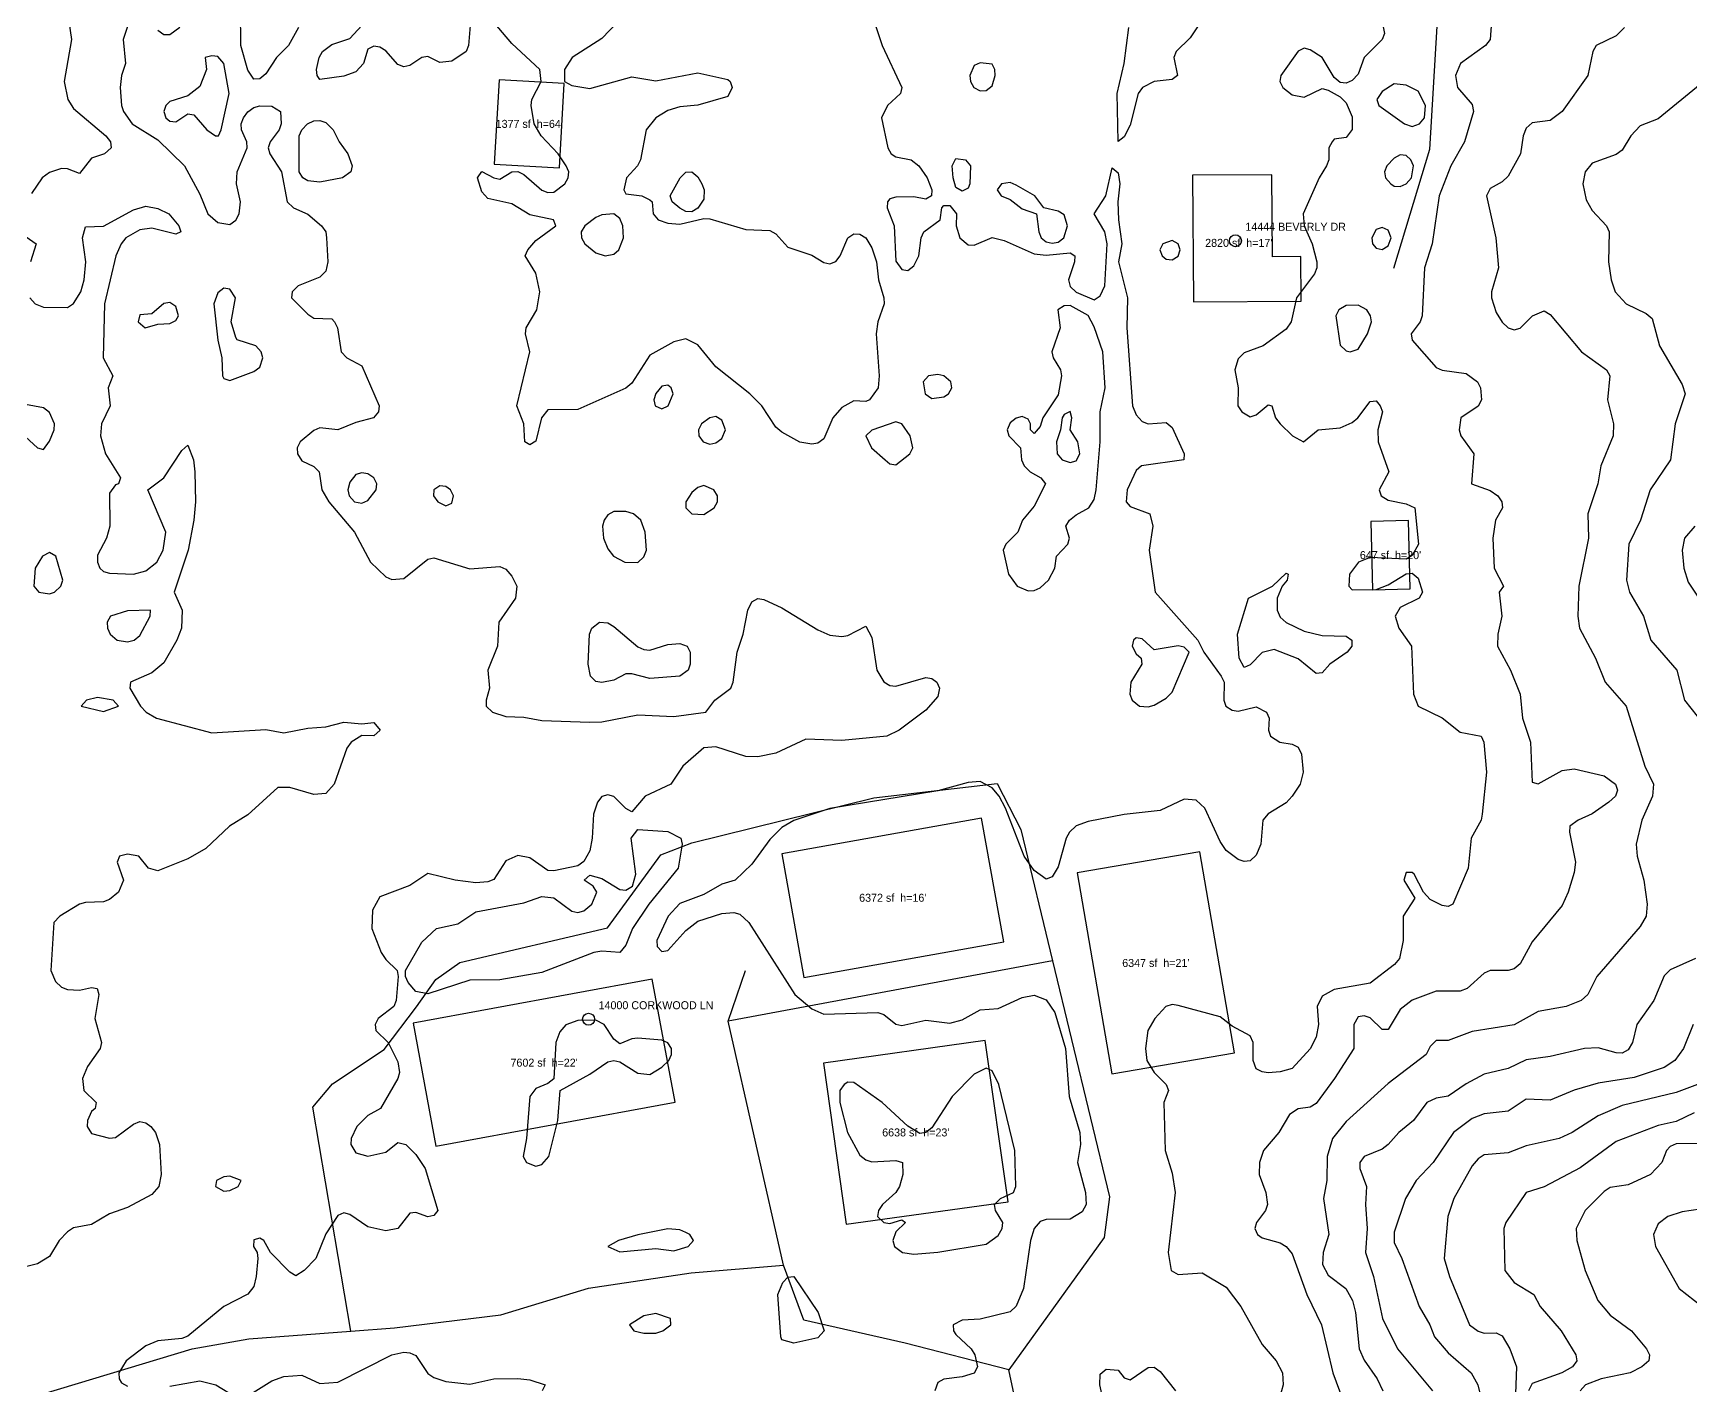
# Model space of a CAD drawing. Extents: x 425119 to 428731, y 1576976 to 1581037.
# Drawn here: x 426399 to 427228, y 1579470 to 1580146 of the extents above; entities that cross this region are included whole.
import ezdxf
from ezdxf.enums import TextEntityAlignment as Align

# ---------------------------------------------------------------- set-up
doc = ezdxf.new("R2010")
doc.units = 21
doc.header["$MEASUREMENT"] = 0
for name, color, linetype in [('A-BLDG-ANNO', 1, 'Continuous'), ('A-BLDG-FTPT', 1, 'Continuous'), ('C-ROAD-CNTR', 7, 'Continuous'), ('C-TOPO-MAJR', 3, 'Continuous'), ('C-TOPO-MINR', 8, 'Continuous'), ('G-ANNO-ADDR', 2, 'Continuous')]:
    doc.layers.add(name, color=color, linetype=linetype)

msp = doc.modelspace()

# ---------------------------------------------------------------- linework, layer by layer
at = {"layer": 'A-BLDG-FTPT'}
for points, elevation in [([(426664.72, 1580120.52), (426632.12, 1580122.36), (426629.72, 1580080.26), (426662.32, 1580078.43)], 74.15), ([(427032.88, 1580034.07), (427018.64, 1580033.97), (427018.31, 1580075.02), (426978.77, 1580074.75), (426979.26, 1580011.44), (427033.07, 1580011.85)], 75.43), ([(427086.67, 1579902.29), (427067.78, 1579901.83), (427068.64, 1579867.64), (427087.56, 1579868.11)], 75.74), ([(426884.41, 1579691.8), (426873.27, 1579753.58), (426773.37, 1579735.78), (426784.51, 1579673.97)], 75.6), ([(426982.36, 1579736.67), (426920.98, 1579726.17), (426938.37, 1579625.74), (426999.75, 1579636.24)], 75.85), ([(426589.12, 1579651.07), (426600.58, 1579589.62), (426720.17, 1579611.74), (426708.7, 1579673.18)], 74.75), ([(426886.52, 1579561.94), (426875.14, 1579642.44), (426794.26, 1579631.11), (426805.64, 1579550.64)], 75.04)]:
    msp.add_lwpolyline(points, close=True, dxfattribs=dict(at, elevation=elevation))
at = {"layer": 'C-ROAD-CNTR'}
for points in [[(426978.52, 1580477.32), (426978.74, 1580449.54), (426991.66, 1580427.43), (427025.43, 1580407.12), (427074.84, 1580384.13), (427089.68, 1580361.97), (427100.58, 1580330.12), (427099.48, 1580258.82), (427100.78, 1580149.22), (427097.18, 1580087.64), (427079.22, 1580028.08)], [(426558.02, 1579497.26), (426539.06, 1579609.08), (426548.88, 1579620.76), (426574.7, 1579637.92), (426590.93, 1579659.35), (426600.44, 1579672.92), (426612.48, 1579681.36), (426686.25, 1579698.81), (426713.02, 1579735.3), (426728.45, 1579741.17), (426819.36, 1579763.65), (426881.07, 1579770.91), (426892.93, 1579747.86), (426908.76, 1579682.28), (426937.24, 1579564.4), (426934.52, 1579543.98), (426886.98, 1579477.87)], [(426908.76, 1579682.28), (426746.58, 1579652.16)], [(427108.41, 1578491.89), (427108.78, 1578538.1), (427098.24, 1578640.85), (427080.54, 1578706.01), (427040.62, 1578787.52), (427008.12, 1578822.8), (426972.92, 1578829.01), (426945.23, 1578852.96), (426932.84, 1578920.89), (426927.5, 1578982.7), (426920.15, 1579067.43), (426922.4, 1579154.65), (426912.56, 1579358.23), (426886.98, 1579477.87), (426835.08, 1579491.34), (426784.39, 1579502.77), (426774.26, 1579530.22), (426746.58, 1579652.16), (426755.35, 1579677.49)], [(425977.16, 1579446.97), (426002.37, 1579452.12), (426067.48, 1579455.15), (426348.35, 1579452.63), (426379.23, 1579458.4), (426478.76, 1579488.46), (426507.04, 1579493.42), (426558.02, 1579497.26), (426579.87, 1579498.95), (426633.01, 1579505.43), (426676.77, 1579518.8), (426728.12, 1579526.46), (426774.26, 1579530.22)]]:
    msp.add_lwpolyline(points, dxfattribs=at)
at = {"layer": 'C-TOPO-MAJR'}
for points, elevation in [([(426818.67, 1580154.5), (426823.53, 1580139.5), (426833.51, 1580118.5), (426832.74, 1580115.5), (426826.34, 1580109.5), (426823.24, 1580103.5), (426826.36, 1580088.5), (426828.18, 1580085.5), (426830.5, 1580083.86), (426838.05, 1580082.5), (426841.94, 1580079.5), (426846.06, 1580073.5), (426848.34, 1580067.5), (426848.23, 1580064.5), (426845.5, 1580062.82), (426839.5, 1580064.01), (426830.5, 1580063.73), (426827.5, 1580063.02), (426826.29, 1580061.5), (426826.15, 1580058.5), (426829.63, 1580049.5), (426830.5, 1580031.85), (426833.5, 1580027.57), (426836.5, 1580027.21), (426839.5, 1580029.41), (426841.89, 1580034.5), (426843.16, 1580043.5), (426844.42, 1580046.5), (426852.59, 1580052.5), (426853.36, 1580058.5), (426854.5, 1580059.64), (426857.5, 1580059.59), (426860.77, 1580055.5), (426860.66, 1580049.5), (426862.34, 1580043.5), (426866.5, 1580039.92), (426869.5, 1580039.85), (426878.5, 1580043.64), (426884.5, 1580042.13), (426899.5, 1580035.53), (426905.5, 1580034.89), (426917.5, 1580035.95), (426919.88, 1580034.5), (426919.74, 1580031.5), (426916.74, 1580022.5), (426917.5, 1580019.12), (426920.5, 1580016.31), (426929.5, 1580012.57), (426932.5, 1580014.43), (426934.88, 1580019.5), (426935.99, 1580040.5), (426934.94, 1580046.5), (426929.57, 1580055.5), (426935.36, 1580064.5), (426938.5, 1580078.51), (426941.5, 1580075.94), (426942.34, 1580070.5), (426941.36, 1580061.5), (426941.77, 1580052.5), (426943.41, 1580040.5), (426941.7, 1580031.5), (426946.27, 1580013.5), (426945.84, 1579998.5), (426948.69, 1579959.5), (426950.5, 1579955.04), (426953.5, 1579951.65), (426956.5, 1579950.56), (426965.5, 1579951.23), (426968.5, 1579948.66), (426974.59, 1579935.5), (426974.3, 1579932.5), (426953.19, 1579929.5), (426950.5, 1579927.23), (426946.11, 1579917.5), (426945.61, 1579911.5), (426947.5, 1579909.19), (426957.44, 1579905.5), (426958.9, 1579899.5), (426957.03, 1579887.5), (426960.03, 1579866.5), (426981.34, 1579842.5), (426984.3, 1579836.5), (426992.96, 1579824.5), (426994.49, 1579821.5), (426994.3, 1579812.5), (426995.37, 1579809.5), (426998.5, 1579807.54), (427001.5, 1579807.07), (427010.5, 1579809.11), (427015.71, 1579806.5), (427016.99, 1579803.5), (427016.66, 1579797.5), (427017.61, 1579794.5), (427022.33, 1579791.5), (427028.5, 1579790.55), (427031.5, 1579788.93), (427033.15, 1579785.5), (427034.02, 1579776.5), (427032.45, 1579770.5), (427028.5, 1579764.49), (427025.5, 1579761.2), (427016.5, 1579755.65), (427013.93, 1579752.5), (427012.84, 1579740.5), (427010.5, 1579735.04), (427007.5, 1579732.24), (427004.5, 1579731.81), (427001.5, 1579732.83), (426995.5, 1579737.42), (426992.5, 1579741.96), (426984.79, 1579758.5), (426980.5, 1579762.48), (426974.5, 1579763.06), (426962.5, 1579757.37), (426944.5, 1579755.29), (426926.5, 1579751.81), (426920.5, 1579749.76), (426917.16, 1579746.5), (426915.64, 1579743.5), (426911.5, 1579729.29), (426908.5, 1579724.22), (426905.5, 1579723), (426899.5, 1579727.37), (426894.53, 1579734.5), (426885.32, 1579758.5), (426882.05, 1579764.5), (426878.5, 1579768.63), (426872.5, 1579771.87), (426866.5, 1579771.29), (426851.5, 1579767.25), (426797.5, 1579758.37), (426779.5, 1579752.3), (426773.5, 1579748.94), (426767.5, 1579742.85), (426758.5, 1579730.56), (426750.14, 1579722.5), (426743.5, 1579720.59), (426734.5, 1579715.34), (426722.5, 1579710.99), (426716.65, 1579704.5), (426711.01, 1579692.5), (426711.11, 1579689.5), (426713.5, 1579686.87), (426716.5, 1579687.49), (426725.5, 1579697.46), (426731.5, 1579702.01), (426743.5, 1579705.88), (426749.5, 1579706.45), (426752.5, 1579705.66), (426756.96, 1579701.5), (426780, 1579665.5), (426788.5, 1579658.28), (426794.5, 1579655.61), (426821.5, 1579656.53), (426824.5, 1579655.47), (426830.5, 1579650.58), (426833.5, 1579650), (426845.5, 1579652.57), (426857.5, 1579651.17), (426863.5, 1579652.75), (426872.5, 1579657.79), (426881.5, 1579658.41), (426893.5, 1579663.99), (426899.5, 1579665.18), (426905.5, 1579662.85), (426909.92, 1579656.5), (426915.23, 1579638.5), (426917.09, 1579614.5), (426922.37, 1579596.5), (426922.73, 1579590.5), (426921.28, 1579581.5), (426925.19, 1579566.5), (426925.57, 1579560.5), (426923.5, 1579556.93), (426917.5, 1579553.15), (426905.5, 1579553.09), (426902.5, 1579552.01), (426899.5, 1579548.61), (426897.77, 1579542.5), (426894.23, 1579518.5), (426890.5, 1579509.66), (426887.5, 1579506.84), (426872.5, 1579503.17), (426863.5, 1579502.81), (426859.09, 1579500.5), (426859.27, 1579497.5), (426860.5, 1579495.56), (426868, 1579488.5), (426869.99, 1579485.5), (426871.28, 1579479.5), (426869.5, 1579476.26), (426863.5, 1579474.42), (426854.5, 1579473.25), (426851.5, 1579471.6), (426849.94, 1579467.5)], 75), ([(426983.5, 1580152.3), (426977.5, 1580143.44), (426970.59, 1580136.5), (426969.38, 1580133.5), (426971.24, 1580124.5), (426968.5, 1580122.58), (426959.5, 1580121.64), (426953.69, 1580118.5), (426951.5, 1580115.5), (426947.5, 1580099.69), (426944.5, 1580093.96), (426941.5, 1580091.55), (426941.02, 1580115.5), (426944.56, 1580130.5), (426946.87, 1580148.5)], 75), ([(427229.74, 1579899.5), (427224.56, 1579893.5), (427223.37, 1579887.5), (427224.26, 1579878.5), (427226.5, 1579871.52), (427241.5, 1579849.02)], 80), ([(427229, 1579650.5), (427224.13, 1579638.5), (427219.69, 1579632.5), (427214.5, 1579628.99), (427199.5, 1579623.92), (427181.5, 1579621.15), (427169.5, 1579617.63), (427157.5, 1579612.73), (427145.5, 1579613.12), (427136.5, 1579607.09), (427124.5, 1579605.85), (427118.5, 1579603.52), (427109.19, 1579596.5), (427098.97, 1579581.5), (427090.41, 1579572.5), (427085.09, 1579563.5), (427079.5, 1579546.63), (427079.5, 1579541.51), (427083.4, 1579533.5), (427091.94, 1579509.5), (427097.39, 1579500.5), (427099.68, 1579494.5), (427106.5, 1579486.38), (427118.02, 1579476.5), (427121.39, 1579470.5), (427123.41, 1579461.5)], 80), ([(426933.75, 1579464.5), (426932.36, 1579470.5), (426932.5, 1579475.78), (426935.5, 1579478.31), (426941.5, 1579477.78), (426944.5, 1579474), (426947.5, 1579472.97), (426956.5, 1579479.07), (426959.5, 1579479.26), (426962.5, 1579477.16), (426970.15, 1579467.5)], 75)]:
    msp.add_lwpolyline(points, dxfattribs=dict(at, elevation=elevation))
at = {"layer": 'C-TOPO-MAJR', "elevation": 75}
for points in [[(426490.32, 1580094.5), (426491.96, 1580094.5), (426493.27, 1580097.5), (426497.31, 1580115.5), (426494.5, 1580130.59), (426491.5, 1580134.03), (426488.5, 1580134.33), (426485.31, 1580133.5), (426485.84, 1580127.5), (426482.5, 1580119.13), (426476.5, 1580114.49), (426467.5, 1580111.54), (426465.59, 1580109.5), (426464.53, 1580106.5), (426465.57, 1580103.5), (426467.5, 1580101.73), (426470.5, 1580101.45), (426476.5, 1580105.37), (426479.5, 1580104.91), (426486, 1580097.5), (426490.32, 1580094.5)], [(426863.5, 1580066.72), (426860.5, 1580068.54), (426859.03, 1580073.5), (426858.58, 1580079.5), (426860.5, 1580083.11), (426865.19, 1580082.5), (426867.8, 1580079.5), (426867.46, 1580070.5), (426866.5, 1580068.36), (426863.5, 1580066.72)], [(426891.02, 1579869.5), (426896.5, 1579867.06), (426899.5, 1579867.24), (426902.5, 1579868.66), (426906.75, 1579872.5), (426909.82, 1579878.5), (426910.73, 1579884.5), (426916.46, 1579890.5), (426917.23, 1579893.5), (426915.45, 1579899.5), (426917.3, 1579902.5), (426920.5, 1579905.16), (426926.82, 1579908.5), (426929.5, 1579912.74), (426930.58, 1579917.5), (426932.57, 1579941.5), (426932.59, 1579956.5), (426935.13, 1579968.5), (426933.94, 1579986.5), (426929.5, 1579999.02), (426926.5, 1580004.7), (426917.5, 1580009.58), (426914.5, 1580009.44), (426911.35, 1580007.5), (426912.58, 1579998.5), (426908.39, 1579986.5), (426909.03, 1579983.5), (426912.74, 1579977.5), (426913.24, 1579974.5), (426911.5, 1579965.03), (426903.85, 1579953.5), (426902.5, 1579949.13), (426899.5, 1579945.77), (426897.71, 1579947.5), (426897.81, 1579950.5), (426896.5, 1579952.95), (426893.5, 1579954.18), (426890.5, 1579953.44), (426887.5, 1579951.07), (426886.01, 1579947.5), (426886.85, 1579944.5), (426892.68, 1579938.5), (426893.21, 1579932.5), (426894.51, 1579929.5), (426897.5, 1579926.5), (426902.85, 1579923.5), (426905.23, 1579920.5), (426899.5, 1579909.39), (426893.66, 1579902.5), (426891.47, 1579896.5), (426885.43, 1579890.5), (426884.14, 1579887.5), (426886.77, 1579875.5), (426891.02, 1579869.5)], [(426845.08, 1579965.5), (426848.5, 1579963.12), (426854.5, 1579963.97), (426856.8, 1579965.5), (426858.45, 1579968.5), (426857.94, 1579971.5), (426854.36, 1579974.5), (426851.5, 1579975.15), (426846.81, 1579974.5), (426844.06, 1579971.5), (426845.08, 1579965.5)], [(426710.16, 1579959.5), (426713.5, 1579958), (426716.62, 1579959.5), (426719.06, 1579965.5), (426718.2, 1579968.5), (426716.5, 1579969.92), (426713.5, 1579969.35), (426710.5, 1579965.69), (426709.56, 1579962.5), (426710.16, 1579959.5)], [(426734.15, 1579941.5), (426737.5, 1579940.41), (426740.5, 1579941.01), (426743.5, 1579943.25), (426745.24, 1579947.5), (426743.5, 1579952.43), (426740.5, 1579954.28), (426737.5, 1579953.56), (426733.34, 1579950.5), (426731.81, 1579947.5), (426731.98, 1579944.5), (426734.15, 1579941.5)], [(426825.05, 1579932.5), (426827.5, 1579930.54), (426830.5, 1579930.11), (426837.39, 1579935.5), (426838.87, 1579938.5), (426837.63, 1579944.5), (426833.5, 1579950.6), (426830.5, 1579951.5), (426818.5, 1579947.32), (426815.36, 1579944.5), (426818.34, 1579938.5), (426825.05, 1579932.5)], [(426559.86, 1579911.5), (426563.5, 1579910.84), (426566.5, 1579912.17), (426570.76, 1579917.5), (426570.96, 1579920.5), (426569.59, 1579923.5), (426566.5, 1579925.58), (426563.5, 1579926.05), (426560.5, 1579925.15), (426557.5, 1579921.48), (426556.6, 1579917.5), (426557.15, 1579914.5), (426559.86, 1579911.5)], [(426601.49, 1579911.5), (426605.5, 1579909.66), (426608.5, 1579910.97), (426609.4, 1579914.5), (426607.89, 1579917.5), (426605.5, 1579919.19), (426602.5, 1579919.64), (426599.5, 1579917.52), (426599.34, 1579914.5), (426601.49, 1579911.5)], [(426728.53, 1579905.5), (426734.5, 1579905.25), (426739.61, 1579908.5), (426741.22, 1579911.5), (426741.22, 1579914.5), (426739.47, 1579917.5), (426734.5, 1579919.67), (426731.5, 1579918.73), (426728.5, 1579916.3), (426725.49, 1579911.5), (426725.5, 1579908.5), (426728.53, 1579905.5)], [(426695.05, 1579881.5), (426701.5, 1579881.34), (426704.5, 1579884.1), (426705.84, 1579887.5), (426705.15, 1579896.5), (426702.98, 1579902.5), (426699.36, 1579905.5), (426695.5, 1579906.75), (426689.5, 1579906.67), (426686.5, 1579905.14), (426684.67, 1579902.5), (426683.87, 1579899.5), (426684.35, 1579893.5), (426686.5, 1579888.13), (426689.31, 1579884.5), (426695.05, 1579881.5)], [(427040.5, 1579825.81), (427031.5, 1579833.18), (427019.5, 1579837.83), (427013.5, 1579836.35), (427007.5, 1579830.12), (427004.5, 1579828.75), (427001.98, 1579833.5), (427001.12, 1579845.5), (427006.62, 1579863.5), (427018.66, 1579869.5), (427025.5, 1579875.96), (427026.47, 1579875.5), (427026.03, 1579872.5), (427023.59, 1579869.5), (427021.03, 1579863.5), (427021.07, 1579857.5), (427022.5, 1579853.98), (427025.5, 1579851.23), (427034.5, 1579846.92), (427043.5, 1579844.81), (427055.5, 1579844.41), (427058.28, 1579842.5), (427058.34, 1579839.5), (427055.99, 1579836.5), (427047.28, 1579830.5), (427043.5, 1579826.07), (427040.5, 1579825.81)], [(426952.19, 1579809.5), (426956.5, 1579809.09), (426959.5, 1579810.01), (426965.5, 1579813.5), (426968.5, 1579816.42), (426977.11, 1579836.5), (426974.5, 1579838.98), (426971.5, 1579839.61), (426959.5, 1579837.61), (426953.5, 1579843.15), (426950.5, 1579843.63), (426949.28, 1579842.5), (426948.55, 1579839.5), (426950.5, 1579835.64), (426953.07, 1579833.5), (426953.36, 1579830.5), (426947.84, 1579821.5), (426947.35, 1579815.5), (426948.47, 1579812.5), (426952.19, 1579809.5)], [(426645.78, 1579581.5), (426650.5, 1579579.7), (426653.5, 1579580.48), (426657, 1579584.5), (426661.49, 1579602.5), (426662.61, 1579617.5), (426677.5, 1579625.7), (426686.5, 1579631.82), (426689.5, 1579632.41), (426692.5, 1579631.73), (426701.5, 1579626.09), (426707.5, 1579625.51), (426713.5, 1579629.2), (426716.94, 1579632.5), (426718.36, 1579635.5), (426718.32, 1579638.5), (426716.5, 1579641.31), (426713.5, 1579642.56), (426701.5, 1579643.65), (426698.5, 1579643.34), (426692.5, 1579640.83), (426689.5, 1579643.05), (426684.66, 1579650.5), (426680.5, 1579652.58), (426671.5, 1579652.54), (426665.5, 1579650.28), (426662.5, 1579646.76), (426660.43, 1579641.5), (426659.5, 1579623.3), (426656.5, 1579620.93), (426650.5, 1579618.47), (426647.45, 1579614.5), (426645.9, 1579593.5), (426644.14, 1579584.5), (426645.78, 1579581.5)], [(426833.83, 1579536.5), (426839.5, 1579535.7), (426851.5, 1579536.65), (426875.5, 1579540.79), (426881.5, 1579545.02), (426883.58, 1579548.5), (426883.85, 1579551.5), (426880.29, 1579557.5), (426879.76, 1579560.5), (426882.77, 1579563.5), (426889.18, 1579566.5), (426890.4, 1579569.5), (426889.84, 1579587.5), (426881.88, 1579620.5), (426878.5, 1579627.25), (426875.5, 1579628.64), (426869.5, 1579625.69), (426858.6, 1579614.5), (426848.5, 1579598.85), (426845.5, 1579596.49), (426842.5, 1579595.95), (426836.5, 1579599.7), (426823.55, 1579611.5), (426809.5, 1579621.56), (426806.5, 1579621.61), (426804.53, 1579620.5), (426802.37, 1579617.5), (426802.5, 1579611.5), (426806.21, 1579596.5), (426812.5, 1579585.16), (426815.5, 1579582.81), (426818.5, 1579581.92), (426830.5, 1579582.51), (426833.8, 1579581.5), (426833.9, 1579575.5), (426832.27, 1579569.5), (426830.38, 1579566.5), (426823.84, 1579560.5), (426821.8, 1579557.5), (426821.24, 1579554.5), (426824.5, 1579551.59), (426827.5, 1579551.09), (426833.5, 1579552.8), (426835.2, 1579551.5), (426830.5, 1579546.95), (426828.96, 1579542.5), (426829.7, 1579539.5), (426833.83, 1579536.5)], [(426686.52, 1579539.5), (426692.5, 1579536.86), (426710.5, 1579538.54), (426719.5, 1579537.43), (426726.69, 1579539.5), (426729.3, 1579542.5), (426727.45, 1579545.5), (426725.5, 1579546.62), (426722.5, 1579547.84), (426716.5, 1579548.35), (426701.5, 1579545.37), (426691.83, 1579542.5), (426686.52, 1579539.5)], [(426699.41, 1579497.5), (426704.5, 1579496.28), (426710.5, 1579496.25), (426713.96, 1579497.5), (426718.04, 1579500.5), (426717.74, 1579503.5), (426710.5, 1579506.11), (426704.5, 1579504.95), (426697.29, 1579500.5), (426699.41, 1579497.5)]]:
    msp.add_lwpolyline(points, close=True, dxfattribs=at)
at = {"layer": 'C-TOPO-MINR'}
for points, elevation in [([(426703, 1580163.5), (426683.5, 1580142.99), (426668.74, 1580133.5), (426664.78, 1580127.5), (426664.87, 1580121.5), (426668.5, 1580119.58), (426677.5, 1580118), (426698.5, 1580123.97), (426710.5, 1580121.84), (426731.5, 1580125.82), (426746.5, 1580122.55), (426747.63, 1580121.5), (426748.68, 1580118.5), (426746.5, 1580114.05), (426731.5, 1580109.71), (426722.5, 1580108.94), (426716.5, 1580107.07), (426710.5, 1580103.4), (426705.61, 1580097.5), (426702.82, 1580082.5), (426701.27, 1580079.5), (426695.87, 1580073.5), (426694.55, 1580067.5), (426695.5, 1580065.37), (426703.48, 1580064.5), (426707.5, 1580062.49), (426708.59, 1580061.5), (426709.15, 1580055.5), (426711.66, 1580052.5), (426716.5, 1580050.87), (426722.5, 1580050.37), (426734.5, 1580053.05), (426737.5, 1580052.9), (426755.5, 1580047.7), (426767.5, 1580047.17), (426770.5, 1580045.44), (426776.5, 1580038.83), (426788.5, 1580034.79), (426794.5, 1580031.13), (426797.5, 1580030.51), (426800.5, 1580031.58), (426802.68, 1580034.5), (426806.5, 1580043.47), (426809.5, 1580045.42), (426812.5, 1580045.35), (426815.5, 1580043.41), (426818.5, 1580038.45), (426820.73, 1580031.5), (426821.71, 1580022.5), (426824.48, 1580013.5), (426824.52, 1580010.5), (426821.42, 1580001.5), (426820.53, 1579995.5), (426822.16, 1579974.5), (426821.55, 1579968.5), (426817.28, 1579962.5), (426815.5, 1579961.71), (426809.5, 1579961.98), (426803.5, 1579958.68), (426798.9, 1579953.5), (426794.5, 1579943.1), (426791.5, 1579940.87), (426788.5, 1579940.43), (426782.5, 1579941.43), (426773.5, 1579946.3), (426770.5, 1579948.89), (426763.39, 1579959.5), (426757.49, 1579965.5), (426740.5, 1579979.06), (426731.5, 1579990.02), (426725.5, 1579993.09), (426719.5, 1579991.55), (426707.5, 1579984.8), (426698.5, 1579970.83), (426695.5, 1579968.38), (426671.5, 1579957.72), (426656.5, 1579957.5), (426653.36, 1579953.5), (426650.5, 1579941.94), (426647.5, 1579940), (426644.93, 1579941.5), (426644.57, 1579950.5), (426641.07, 1579959.5), (426647.43, 1579986.5), (426645.28, 1579995.5), (426645.66, 1579998.5), (426650.97, 1580007.5), (426652.42, 1580016.5), (426650.5, 1580025.8), (426645.23, 1580034.5), (426646.43, 1580037.5), (426650.5, 1580042.06), (426660.44, 1580049.5), (426659.38, 1580052.5), (426647.5, 1580055.01), (426638.5, 1580060.38), (426626.5, 1580063.05), (426623.5, 1580066.45), (426621.32, 1580073.5), (426623.5, 1580076.66), (426629.5, 1580073.37), (426632.5, 1580072.81), (426638.5, 1580076.49), (426641.5, 1580076.65), (426644.5, 1580075.15), (426653.5, 1580067.27), (426656.5, 1580066.12), (426659.5, 1580066.31), (426664.94, 1580070.5), (426666.63, 1580073.5), (426666.92, 1580076.5), (426665.74, 1580079.5), (426661.61, 1580085.5), (426653.19, 1580094.5), (426649.69, 1580100.5), (426648.2, 1580109.5), (426648.58, 1580112.5), (426653.24, 1580121.5), (426652.44, 1580127.5), (426638.5, 1580140.55), (426629.12, 1580151.5)], 74), ([(426449.31, 1580157.5), (426444.23, 1580142.5), (426445.5, 1580130.5), (426443.36, 1580124.5), (426442.73, 1580118.5), (426443.35, 1580109.5), (426444.46, 1580106.5), (426448.79, 1580100.5), (426461.5, 1580092.5), (426474.85, 1580079.5), (426482.5, 1580065.22), (426486.52, 1580055.5), (426491.5, 1580051.18), (426497.5, 1580050.19), (426500.5, 1580052.24), (426502.22, 1580055.5), (426502.9, 1580061.5), (426500.95, 1580070.5), (426501.15, 1580076.5), (426506.16, 1580088.5), (426506.02, 1580091.5), (426503.47, 1580097.5), (426503.25, 1580100.5), (426504.47, 1580103.5), (426506.5, 1580106.45), (426509.5, 1580108.62), (426512.5, 1580109.41), (426518.5, 1580109.24), (426522.86, 1580106.5), (426523.29, 1580100.5), (426522.17, 1580097.5), (426517.71, 1580091.5), (426516.79, 1580088.5), (426517.52, 1580085.5), (426523.34, 1580076.5), (426526.15, 1580061.5), (426529.37, 1580058.5), (426536.5, 1580055.24), (426543.34, 1580049.5), (426545.61, 1580046.5), (426545.86, 1580043.5), (426546.55, 1580031.5), (426545.5, 1580026.87), (426542.5, 1580023.81), (426531.77, 1580019.5), (426528.69, 1580016.5), (426528.43, 1580013.5), (426536.5, 1580005.27), (426539.5, 1580003.35), (426548.5, 1580003), (426549.94, 1580001.5), (426551.36, 1579998.5), (426553.22, 1579986.5), (426555.97, 1579983.5), (426563.5, 1579979.57), (426572.13, 1579959.5), (426571.8, 1579956.5), (426569.36, 1579953.5), (426560.5, 1579951.25), (426551.5, 1579947.63), (426542.5, 1579948.47), (426539.5, 1579947.23), (426532.64, 1579941.5), (426531.14, 1579938.5), (426531.34, 1579935.5), (426533.5, 1579932.09), (426539.5, 1579929.2), (426542.15, 1579926.5), (426543.61, 1579917.5), (426547.1, 1579911.5), (426559.88, 1579896.5), (426567.93, 1579881.5), (426575.5, 1579874.19), (426578.5, 1579872.81), (426584.5, 1579873.31), (426596.5, 1579882.88), (426599.5, 1579883.67), (426617.5, 1579878.08), (426632.5, 1579879.31), (426635.5, 1579877.9), (426638.5, 1579874.49), (426640.98, 1579869.5), (426640.4, 1579863.5), (426631.94, 1579851.5), (426631.34, 1579839.5), (426626.45, 1579827.5), (426627.39, 1579818.5), (426625.62, 1579812.5), (426625.68, 1579809.5), (426628.8, 1579806.5), (426635.5, 1579804.36), (426644.5, 1579804.05), (426653.5, 1579802.39), (426677.5, 1579801.47), (426683.5, 1579801.69), (426701.5, 1579805.12), (426719.5, 1579804.3), (426735.45, 1579806.5), (426740.03, 1579812.5), (426747.95, 1579818.5), (426749.12, 1579821.5), (426751.18, 1579836.5), (426754.19, 1579845.5), (426756.5, 1579857.5), (426758.5, 1579861.61), (426761.5, 1579863.23), (426764.5, 1579862.8), (426773.5, 1579858.58), (426791.5, 1579847.62), (426797.5, 1579844.93), (426803.5, 1579844.22), (426806.5, 1579844.86), (426815.5, 1579849.42), (426818.5, 1579843.73), (426820.88, 1579827.5), (426824.5, 1579821.57), (426827.5, 1579819.77), (426830.5, 1579819.42), (426845.5, 1579823.78), (426848.5, 1579823.37), (426850.86, 1579821.5), (426852.32, 1579818.5), (426851.5, 1579814.25), (426845.5, 1579807.42), (426832.02, 1579797.5), (426826, 1579794.5), (426803.5, 1579792.26), (426785.5, 1579793.07), (426770.5, 1579786.03), (426761.5, 1579784.13), (426755.5, 1579784.38), (426740.5, 1579789.26), (426734.5, 1579788.75), (426723.92, 1579779.5), (426718.05, 1579770.5), (426705.11, 1579764.5), (426698.5, 1579756.77), (426695.5, 1579758.39), (426689.5, 1579764.32), (426686.5, 1579765.26), (426683.5, 1579764.31), (426681.36, 1579761.5), (426679.28, 1579755.5), (426678.73, 1579743.5), (426677.5, 1579737.28), (426674.5, 1579731.88), (426671.5, 1579729.78), (426659.5, 1579727.22), (426656.5, 1579727.42), (426647.5, 1579733.7), (426641.5, 1579734.88), (426635.5, 1579732.23), (426629.5, 1579722.98), (426626.5, 1579721.71), (426620.5, 1579721.31), (426610.18, 1579722.5), (426596.5, 1579725.92), (426587.5, 1579719.98), (426572.5, 1579714.26), (426568.86, 1579707.5), (426568.47, 1579698.5), (426573.15, 1579686.5), (426575.5, 1579682.95), (426581.16, 1579677.5), (426581.66, 1579674.5), (426580.65, 1579662.5), (426579.59, 1579659.5), (426571.78, 1579653.5), (426570.18, 1579650.5), (426570.61, 1579647.5), (426576.7, 1579641.5), (426578.28, 1579638.5), (426581.5, 1579631.74), (426582.28, 1579626.5), (426581.5, 1579623.4), (426572.82, 1579608.5), (426566.5, 1579604.92), (426561.03, 1579599.5), (426558.17, 1579593.5), (426558, 1579590.5), (426560.5, 1579586.39), (426566.5, 1579584.74), (426575.5, 1579586.69), (426581.5, 1579591.46), (426585.55, 1579590.5), (426590.5, 1579585.44), (426595.11, 1579578.5), (426601.59, 1579557.5), (426599.5, 1579555.01), (426596.5, 1579554.3), (426590.5, 1579556.59), (426587.5, 1579556.18), (426581.53, 1579548.5), (426575.5, 1579547.42), (426566.5, 1579549.38), (426557.5, 1579555.61), (426554.5, 1579556.37), (426551.5, 1579555.07), (426545.5, 1579545.83), (426540.51, 1579533.5), (426534.68, 1579527.5), (426530.5, 1579524.98), (426527.5, 1579526.74), (426517.81, 1579536.5), (426514.55, 1579542.5), (426512.5, 1579543.64), (426509.5, 1579542.88), (426509.41, 1579539.5), (426511.22, 1579536.5), (426511.62, 1579533.5), (426510.73, 1579524.5), (426509.5, 1579519.51), (426506.5, 1579515.72), (426494.54, 1579509.5), (426476.5, 1579494.7), (426473.5, 1579493.63), (426461.5, 1579492.43), (426455.5, 1579489.95), (426445.8, 1579482.5), (426442.1, 1579476.5), (426442.18, 1579473.5), (426443.5, 1579471.43), (426446.5, 1579469.8)], 74), ([(426531.9, 1580148.5), (426526.84, 1580139.5), (426520.91, 1580133.5), (426515.5, 1580125.45), (426512.5, 1580122.84), (426509.5, 1580122.66), (426506.5, 1580127.26), (426503.09, 1580139.5), (426502.87, 1580157.5)], 74), ([(427071.6, 1580160.5), (427074.63, 1580145.5), (427073.5, 1580142.5), (427064.53, 1580133.5), (427061.5, 1580125.15), (427058.5, 1580122.09), (427055.5, 1580120.66), (427052.5, 1580121.1), (427049.5, 1580123.63), (427043.57, 1580133.5), (427037.5, 1580137.45), (427034.5, 1580138.3), (427031.5, 1580136.77), (427022.91, 1580124.5), (427022.32, 1580121.5), (427023.77, 1580118.5), (427028.5, 1580114.84), (427034.5, 1580113.75), (427043.5, 1580118.01), (427046.5, 1580117.29), (427052.5, 1580113.83), (427055.5, 1580110.84), (427058.5, 1580103.91), (427058.5, 1580097.53), (427055.5, 1580093.6), (427049.5, 1580092.74), (427048.53, 1580091.5), (427046.79, 1580088.5), (427046.87, 1580082.5), (427045.72, 1580079.5), (427042.05, 1580073.5), (427033.96, 1580055.5), (427034.45, 1580049.5), (427038.44, 1580040.5), (427040.87, 1580031.5), (427040.84, 1580028.5), (427039.73, 1580025.5), (427030.65, 1580013.5), (427028.02, 1580001.5), (427025.5, 1579997.85), (427013.95, 1579989.5), (427004.5, 1579986.04), (427001.5, 1579982.94), (426999.93, 1579977.5), (427001.46, 1579968.5), (427001.32, 1579959.5), (427003.32, 1579956.5), (427007.5, 1579954.07), (427010.5, 1579955.05), (427016.5, 1579960.11), (427018.37, 1579959.5), (427020.18, 1579953.5), (427022.56, 1579950.5), (427028.68, 1579944.5), (427034.18, 1579941.5), (427041.52, 1579947.5), (427052.5, 1579948.55), (427058.5, 1579951.19), (427061.28, 1579953.5), (427067.5, 1579961.67), (427070.5, 1579962.08), (427072.58, 1579959.5), (427073.65, 1579956.5), (427071.31, 1579947.5), (427071.5, 1579941.5), (427076.8, 1579926.5), (427072.07, 1579917.5), (427073.04, 1579914.5), (427076.5, 1579912.47), (427085.5, 1579910.65), (427089.89, 1579908.5), (427091.64, 1579890.5), (427088.5, 1579884.8), (427085.5, 1579882.93), (427067.5, 1579883.8), (427061.73, 1579881.5), (427057.12, 1579875.5), (427056.83, 1579869.5), (427058.5, 1579867.68), (427070.5, 1579867.83), (427076.5, 1579870.15), (427085.5, 1579875.57), (427088.5, 1579875.98), (427091.5, 1579873.36), (427093.62, 1579866.5), (427091.97, 1579863.5), (427082.5, 1579858.83), (427080.05, 1579854.5), (427081.78, 1579848.5), (427088.23, 1579839.5), (427089.23, 1579815.5), (427091.52, 1579809.5), (427103.5, 1579803.59), (427112.5, 1579796.46), (427122.97, 1579794.5), (427124.37, 1579791.5), (427125.72, 1579776.5), (427123.52, 1579755.5), (427122.96, 1579752.5), (427118.01, 1579743.5), (427116.5, 1579728.5), (427108.86, 1579710.5), (427106.5, 1579709.37), (427103.5, 1579709.84), (427097.5, 1579712.88), (427094.09, 1579716.5), (427089.54, 1579725.5), (427088.5, 1579726.46), (427085.5, 1579726.36), (427084.41, 1579722.5), (427089.83, 1579713.5), (427083.93, 1579704.5), (427084.01, 1579692.5), (427082.2, 1579683.5), (427079.64, 1579680.5), (427067.5, 1579671.11), (427049.5, 1579668.01), (427043.5, 1579664.63), (427040.94, 1579659.5), (427041.76, 1579650.5), (427040.5, 1579644.08), (427037.5, 1579638.28), (427028.5, 1579628.48), (427022.5, 1579626.74), (427016.5, 1579626.35), (427013.5, 1579626.73), (427010.5, 1579628.37), (427008.95, 1579632.5), (427009, 1579641.5), (427007.5, 1579644.88), (426998.5, 1579649.6), (426992.5, 1579654.21), (426971.5, 1579660.01), (426968.5, 1579660.43), (426965.43, 1579659.5), (426959.8, 1579653.5), (426956.44, 1579647.5), (426955.14, 1579638.5), (426955.86, 1579632.5), (426959.5, 1579626.48), (426965.48, 1579620.5), (426966.67, 1579617.5), (426964.37, 1579611.5), (426965, 1579587.5), (426968.5, 1579576.2), (426970.03, 1579566.5), (426966.53, 1579536.5), (426968.04, 1579527.5), (426971.5, 1579525.59), (426983.5, 1579526.42), (426995.5, 1579519.29), (427002.88, 1579509.5), (427013.5, 1579490.52), (427020.53, 1579482.5), (427023.63, 1579476.5), (427023.97, 1579470.5), (427021.6, 1579461.5)], 76), ([(426417.03, 1580151.5), (426418.45, 1580142.5), (426414.84, 1580121.5), (426416.53, 1580112.5), (426419.5, 1580108.16), (426435.65, 1580094.5), (426437.86, 1580091.5), (426438.3, 1580088.5), (426435, 1580085.5), (426428.5, 1580083.24), (426422.5, 1580075.67), (426416.5, 1580077.94), (426413.5, 1580078.09), (426407.5, 1580076.07), (426403.8, 1580073.5), (426398.5, 1580065.67)], 73), ([(426472.5, 1580148.5), (426467.5, 1580144.88), (426464.5, 1580144.87), (426461.5, 1580147.01)], 74), ([(426617.83, 1580151.5), (426616.82, 1580139.5), (426615.68, 1580136.5), (426608.5, 1580131.72), (426602.5, 1580131.09), (426596.5, 1580134.02), (426593.5, 1580133.6), (426587.5, 1580129.57), (426584.5, 1580128.85), (426581.5, 1580130.04), (426575.5, 1580136.9), (426572.5, 1580138.75), (426569.5, 1580139.22), (426566.5, 1580137.66), (426564.29, 1580130.5), (426560.5, 1580126.42), (426554.5, 1580124.29), (426542.5, 1580122.63), (426541.22, 1580124.5), (426540.84, 1580127.5), (426542.14, 1580133.5), (426543.92, 1580136.5), (426548.5, 1580140.13), (426557.5, 1580143.03), (426563.5, 1580149.52)], 74), ([(427128.16, 1580151.5), (427127.52, 1580142.5), (427125.12, 1580139.5), (427112.61, 1580130.5), (427110.1, 1580124.5), (427111.17, 1580118.5), (427118.5, 1580110.13), (427119.22, 1580106.5), (427114.61, 1580091.5), (427107.79, 1580079.5), (427101.93, 1580064.5), (427098.41, 1580040.5), (427094.72, 1580028.5), (427093.49, 1580004.5), (427092.57, 1580001.5), (427088.04, 1579995.5), (427088.5, 1579992.41), (427100.5, 1579978.73), (427103.5, 1579977.33), (427115.5, 1579975.65), (427121.08, 1579971.5), (427122.58, 1579968.5), (427123.13, 1579962.5), (427121.5, 1579959.4), (427112.78, 1579953.5), (427111.98, 1579947.5), (427112.75, 1579944.5), (427119.35, 1579935.5), (427118.22, 1579920.5), (427127.5, 1579917.24), (427131.37, 1579914.5), (427133.26, 1579911.5), (427133.72, 1579908.5), (427130.22, 1579902.5), (427128.8, 1579893.5), (427129.5, 1579878.5), (427134.21, 1579869.5), (427132.05, 1579866.5), (427133.28, 1579854.5), (427131.3, 1579845.5), (427131.13, 1579839.5), (427137.67, 1579827.5), (427142.45, 1579815.5), (427143.7, 1579803.5), (427147.62, 1579791.5), (427148.5, 1579771.45), (427151.5, 1579770.71), (427163.5, 1579777.4), (427169.5, 1579778.12), (427184.5, 1579774.69), (427190.04, 1579770.5), (427191.06, 1579767.5), (427190.12, 1579764.5), (427186.82, 1579761.5), (427178.5, 1579755.64), (427171.39, 1579752.5), (427167.31, 1579749.5), (427167.08, 1579746.5), (427170.08, 1579731.5), (427169.5, 1579726.36), (427166.54, 1579716.5), (427163.5, 1579709.98), (427148.5, 1579691.7), (427142.5, 1579680.69), (427139.5, 1579678.33), (427136.5, 1579677.5), (427127.5, 1579677.44), (427124.5, 1579676.07), (427116.01, 1579668.5), (427112.5, 1579667.1), (427100.5, 1579667.03), (427088.5, 1579662.55), (427082.5, 1579657.91), (427076.5, 1579647.96), (427073.5, 1579647.95), (427067.5, 1579653.81), (427064.5, 1579654.74), (427061.5, 1579654.28), (427059.33, 1579650.5), (427059.28, 1579638.5), (427049.67, 1579623.5), (427040.5, 1579611.03), (427037.5, 1579609.1), (427031.5, 1579608.31), (427027.15, 1579605.5), (427021.81, 1579596.5), (427014.12, 1579587.5), (427012.13, 1579581.5), (427012.06, 1579575.5), (427015.3, 1579566.5), (427016.22, 1579560.5), (427015.27, 1579557.5), (427010.71, 1579551.5), (427009.85, 1579548.5), (427011.12, 1579545.5), (427013.5, 1579543.85), (427022.5, 1579541.34), (427025.5, 1579539.61), (427028.5, 1579535.94), (427035.91, 1579515.5), (427043.14, 1579500.5), (427048.86, 1579476.5), (427055.5, 1579458.5)], 77), ([(427194.69, 1580148.5), (427190.5, 1580144.31), (427180.42, 1580139.5), (427178.79, 1580136.5), (427176.35, 1580124.5), (427163.45, 1580106.5), (427157.5, 1580102.05), (427148.5, 1580100.85), (427145.5, 1580098.27), (427143.93, 1580094.5), (427142.7, 1580085.5), (427136.5, 1580074.26), (427133.5, 1580071.43), (427127.5, 1580068.09), (427125.64, 1580064.5), (427130.24, 1580043.5), (427131.62, 1580028.5), (427128.09, 1580016.5), (427128.08, 1580013.5), (427130.5, 1580006.18), (427133.5, 1580001.26), (427136.5, 1579998.5), (427139.5, 1579997.46), (427142.5, 1579998.4), (427148.56, 1580004.5), (427154.5, 1580007.07), (427157.5, 1580005.1), (427173.2, 1579986.5), (427185.62, 1579977.5), (427187.28, 1579974.5), (427186.19, 1579962.5), (427189.07, 1579950.5), (427189, 1579944.5), (427182.73, 1579929.5), (427181.34, 1579920.5), (427176.25, 1579905.5), (427176.6, 1579893.5), (427171.81, 1579869.5), (427171.25, 1579854.5), (427172.13, 1579848.5), (427180.18, 1579833.5), (427184.97, 1579821.5), (427195.41, 1579809.5), (427204.75, 1579779.5), (427209.1, 1579770.5), (427208.67, 1579764.5), (427203.32, 1579752.5), (427200.51, 1579740.5), (427200.99, 1579734.5), (427204.32, 1579722.5), (427205.89, 1579710.5), (427205.46, 1579704.5), (427202.5, 1579699.46), (427180.8, 1579674.5), (427176.27, 1579665.5), (427172.91, 1579662.5), (427165.44, 1579659.5), (427151.5, 1579656.91), (427139.5, 1579650.37), (427118.5, 1579647.02), (427106.5, 1579642.54), (427100.5, 1579642.48), (427097.5, 1579639.55), (427095.44, 1579635.5), (427076.5, 1579621), (427055.5, 1579602.01), (427048.73, 1579593.5), (427045.97, 1579584.5), (427045.88, 1579572.5), (427044.2, 1579563.5), (427046.81, 1579545.5), (427044.08, 1579536.5), (427043.65, 1579530.5), (427046.5, 1579525.3), (427055.41, 1579518.5), (427058.64, 1579512.5), (427060.16, 1579506.5), (427062.05, 1579488.5), (427064.5, 1579482.72), (427071.03, 1579473.5), (427073.87, 1579467.5)], 78), ([(427232.5, 1580120), (427211.5, 1580102.92), (427202.5, 1580099.4), (427197.86, 1580094.5), (427193.5, 1580087.31), (427190.5, 1580085.15), (427178.5, 1580080.85), (427174.89, 1580076.5), (427173.82, 1580070.5), (427175.5, 1580062.4), (427178.5, 1580057.2), (427185.66, 1580049.5), (427186.99, 1580046.5), (427186.55, 1580031.5), (427187.88, 1580022.5), (427189.99, 1580016.5), (427195.49, 1580010.5), (427205.5, 1580005.74), (427208.5, 1580003.09), (427212.06, 1579989.5), (427223.5, 1579970.2), (427224.93, 1579965.5), (427219.9, 1579950.5), (427217.57, 1579932.5), (427207.45, 1579917.5), (427202.58, 1579902.5), (427196.81, 1579890.5), (427195.56, 1579872.5), (427197.14, 1579866.5), (427204.07, 1579854.5), (427207.72, 1579842.5), (427220.75, 1579827.5), (427224.61, 1579812.5), (427234.13, 1579800.5)], 79), ([(426397.6, 1580013.5), (426400.27, 1580010.5), (426404.5, 1580008.87), (426416.5, 1580008.66), (426419.5, 1580010.64), (426423.04, 1580016.5), (426424.84, 1580022.5), (426425.67, 1580031.5), (426423.9, 1580043.5), (426425.5, 1580048.88), (426434.5, 1580049.31), (426449.5, 1580057.38), (426455.5, 1580059.26), (426461.5, 1580058.2), (426467.05, 1580055.5), (426472.1, 1580049.5), (426473.15, 1580046.5), (426470.5, 1580045.34), (426458.5, 1580048.33), (426452.5, 1580047.41), (426445.58, 1580043.5), (426443.22, 1580040.5), (426440.55, 1580034.5), (426434.85, 1580010.5), (426434.33, 1579983.5), (426439.05, 1579974.5), (426436.69, 1579968.5), (426437.82, 1579959.5), (426433.34, 1579950.5), (426432.99, 1579944.5), (426435.37, 1579935.5), (426442.88, 1579923.5), (426441.86, 1579920.5), (426440.5, 1579920.03), (426437.5, 1579915.87), (426437.57, 1579899.5), (426435.95, 1579893.5), (426431.5, 1579884.94), (426431.41, 1579881.5), (426432.52, 1579878.5), (426434.5, 1579876.79), (426437.5, 1579875.95), (426449.5, 1579875.47), (426455.5, 1579877.06), (426461.07, 1579881.5), (426464.25, 1579887.5), (426465.52, 1579896.5), (426456.61, 1579917.5), (426464.5, 1579923.51), (426473.5, 1579937.22), (426476.5, 1579939.82), (426479.33, 1579932.5), (426480.05, 1579926.5), (426480.38, 1579911.5), (426479.61, 1579902.5), (426476.69, 1579887.5), (426469.8, 1579866.5), (426473.66, 1579857.5), (426473.33, 1579848.5), (426471.07, 1579842.5), (426464.5, 1579831.13), (426458.5, 1579826.12), (426447.88, 1579821.5), (426447.51, 1579818.5), (426452.86, 1579809.5), (426455.82, 1579806.5), (426460.9, 1579803.5), (426488.5, 1579796.16), (426515.5, 1579797.79), (426524.5, 1579796.15), (426536.5, 1579798.55), (426545.5, 1579799.25), (426554.5, 1579801.52), (426563.5, 1579800.65), (426569.5, 1579801.35), (426572.72, 1579797.5), (426569.5, 1579794.6), (426563.5, 1579794.91), (426558.22, 1579791.5), (426556.06, 1579788.5), (426549.76, 1579770.5), (426545.5, 1579765.79), (426539.5, 1579765.41), (426527.5, 1579768.8), (426521.5, 1579768.86), (426506.5, 1579755.27), (426497.41, 1579749.5), (426485.5, 1579738.4), (426476.5, 1579733.21), (426461.5, 1579727.22), (426456.9, 1579728.5), (426452.07, 1579734.5), (426446.5, 1579735.6), (426442.39, 1579734.5), (426441.21, 1579731.5), (426444.37, 1579722.5), (426441.87, 1579716.5), (426437.5, 1579712.97), (426434.5, 1579711.82), (426425.5, 1579711.46), (426422.5, 1579710.51), (426412.52, 1579704.5), (426409.53, 1579701.5), (426408.1, 1579677.5), (426410.5, 1579671.9), (426413.5, 1579669.18), (426416.5, 1579667.9), (426422.5, 1579667.58), (426428.5, 1579669.02), (426431.33, 1579668.5), (426432.15, 1579665.5), (426430.06, 1579653.5), (426433.36, 1579641.5), (426432.82, 1579638.5), (426426.45, 1579629.5), (426423.94, 1579623.5), (426424.58, 1579617.5), (426430.75, 1579611.5), (426430.18, 1579608.5), (426428.5, 1579607.03), (426426.46, 1579602.5), (426426.25, 1579599.5), (426428.5, 1579596.05), (426437.5, 1579593.72), (426440.5, 1579594.07), (426449.5, 1579600.74), (426452.5, 1579601.92), (426455.5, 1579601.33), (426458.16, 1579599.5), (426460.35, 1579596.5), (426462.39, 1579590.5), (426463.19, 1579575.5), (426462.04, 1579569.5), (426458.5, 1579565.52), (426446.5, 1579559.05), (426437.5, 1579555.93), (426428.5, 1579550.62), (426419.5, 1579548.81), (426416.5, 1579546.92), (426412.27, 1579542.5), (426407.5, 1579534.61), (426401.5, 1579530.92), (426395.5, 1579529.47)], 73), ([(426392.5, 1580046.35), (426400.73, 1580040.5), (426397.96, 1580031.5)], 73), ([(427230.12, 1579683.5), (427217.5, 1579677.74), (427214.5, 1579674.78), (427209.28, 1579662.5), (427200.85, 1579650.5), (427198.66, 1579641.5), (427196.5, 1579637.8), (427193.5, 1579636.2), (427190.5, 1579636.26), (427181.5, 1579638.81), (427174.56, 1579638.5), (427157.5, 1579634.45), (427145.5, 1579632.78), (427136.5, 1579628.54), (427124.5, 1579625.57), (427115.5, 1579620.9), (427106.5, 1579614.6), (427100.5, 1579613.67), (427095.74, 1579611.5), (427089.13, 1579602.5), (427081.85, 1579596.5), (427076.5, 1579590.43), (427073.5, 1579588.11), (427064.5, 1579584.57), (427062.4, 1579581.5), (427062.38, 1579578.5), (427065.71, 1579569.5), (427065.16, 1579560.5), (427066.02, 1579548.5), (427065.09, 1579536.5), (427069.21, 1579524.5), (427073.64, 1579503.5), (427081.11, 1579488.5), (427098.65, 1579467.5)], 79), ([(427232.5, 1579621), (427220.5, 1579616.43), (427193.5, 1579610), (427181.5, 1579604.76), (427168.46, 1579596.5), (427161.9, 1579593.5), (427145.5, 1579589.86), (427136.5, 1579586.4), (427124.5, 1579585.29), (427121.5, 1579583.39), (427118.5, 1579579.8), (427109.34, 1579563.5), (427106.29, 1579554.5), (427104.45, 1579533.5), (427107.08, 1579524.5), (427117.13, 1579500.5), (427121.5, 1579497.23), (427124.5, 1579496.25), (427130.5, 1579496.39), (427133.5, 1579494.92), (427137.27, 1579488.5), (427140.67, 1579479.5), (427139.98, 1579461.5)], 81), ([(427229.5, 1579606.38), (427220.5, 1579602.01), (427211.5, 1579600.07), (427190.5, 1579591.98), (427172.5, 1579578.85), (427154.5, 1579569.34), (427145.5, 1579566.52), (427135.23, 1579551.5), (427134.34, 1579548.5), (427134.87, 1579527.5), (427139.42, 1579521.5), (427149.34, 1579515.5), (427152.54, 1579509.5), (427163.02, 1579497.5), (427170.23, 1579485.5), (427170.78, 1579482.5), (427168.63, 1579479.5), (427163.3, 1579476.5), (427148.5, 1579471.15), (427146.64, 1579467.5)], 82), ([(427235.5, 1579590.95), (427220.5, 1579590.77), (427217.5, 1579589.53), (427215.61, 1579587.5), (427213.27, 1579581.5), (427207.63, 1579575.5), (427196.5, 1579570.36), (427187.5, 1579569.04), (427184.5, 1579567.09), (427175.04, 1579557.5), (427170.38, 1579548.5), (427170.74, 1579542.5), (427174.9, 1579527.5), (427181.29, 1579512.5), (427187.5, 1579505.25), (427198.17, 1579497.5), (427205.67, 1579488.5), (427207.08, 1579485.5), (427206.71, 1579482.5), (427203.26, 1579479.5), (427197.44, 1579476.5), (427182.91, 1579473.5), (427175.2, 1579470.5), (427172.53, 1579467.5)], 83), ([(427232.5, 1579558.17), (427223.5, 1579556.89), (427216.33, 1579554.5), (427211.5, 1579550.83), (427209.17, 1579545.5), (427210.19, 1579539.5), (427221.86, 1579518.5), (427233.37, 1579509.5)], 84), ([(426506.5, 1579464.96), (426518.5, 1579472.43), (426524.5, 1579474.59), (426533.5, 1579475.22), (426542.5, 1579471.13), (426551.5, 1579471.85), (426578.5, 1579485.36), (426584.5, 1579486.74), (426587.5, 1579486.45), (426590.5, 1579485.1), (426596.5, 1579476.13), (426599.5, 1579474.12), (426605.5, 1579472.12), (426617.5, 1579470.72), (426629.5, 1579473.38), (426641.5, 1579473.61), (426647.5, 1579472.91), (426655.16, 1579470.5), (426653.69, 1579467.5)], 74), ([(426467.5, 1579469.83), (426482.5, 1579472.37), (426490.54, 1579470.5), (426500.38, 1579464.5)], 74)]:
    msp.add_lwpolyline(points, dxfattribs=dict(at, elevation=elevation))
for points, elevation in [([(426869.44, 1580118.5), (426872.5, 1580116.93), (426875.5, 1580117.13), (426878.5, 1580119.46), (426880.14, 1580124.5), (426879.91, 1580127.5), (426878.5, 1580130.18), (426872.5, 1580130.97), (426869.5, 1580129.51), (426867.44, 1580124.5), (426867.78, 1580121.5), (426869.44, 1580118.5)], 76), ([(427084.62, 1580100.5), (427088.5, 1580099.17), (427092.11, 1580100.5), (427094.65, 1580103.5), (427095.23, 1580109.5), (427091.5, 1580116.75), (427085.5, 1580119.82), (427079.5, 1580120.34), (427073.5, 1580116.6), (427070.87, 1580112.5), (427071.83, 1580109.5), (427084.62, 1580100.5)], 77), ([(426536.5, 1580071.96), (426534, 1580073.5), (426532.28, 1580076.5), (426532.24, 1580094.5), (426533.54, 1580097.5), (426536.39, 1580100.5), (426539.5, 1580102), (426542.5, 1580102.13), (426545.5, 1580101.02), (426549.25, 1580097.5), (426552.13, 1580091.5), (426556.5, 1580085.5), (426558.73, 1580079.5), (426558.05, 1580076.5), (426553.94, 1580073.5), (426542.5, 1580071.2), (426536.5, 1580071.96)], 74), ([(427077.76, 1580070.5), (427079.5, 1580069.3), (427082.5, 1580069.06), (427085.5, 1580070.45), (427088.08, 1580073.5), (427089.09, 1580079.5), (427087.86, 1580082.5), (427085.5, 1580084.66), (427082.5, 1580084.85), (427079.5, 1580083.32), (427075.89, 1580079.5), (427074.61, 1580076.5), (427075.12, 1580073.5), (427077.76, 1580070.5)], 77), ([(426722.5, 1580058.33), (426718.64, 1580061.5), (426717.56, 1580064.5), (426722.63, 1580073.5), (426725.5, 1580076.24), (426728.5, 1580076.45), (426731.5, 1580073.99), (426733.47, 1580070.5), (426734.66, 1580067.5), (426734.5, 1580062.85), (426731.5, 1580058.3), (426728.5, 1580056.41), (426725.5, 1580056.66), (426722.5, 1580058.33)], 74), ([(426903.13, 1580043.5), (426905.5, 1580041.48), (426908.5, 1580040.73), (426911.5, 1580041.38), (426914.38, 1580043.5), (426916.16, 1580049.5), (426914.5, 1580054.94), (426911.5, 1580056.83), (426904.44, 1580058.5), (426899.85, 1580064.5), (426890.5, 1580069.72), (426887.5, 1580071.13), (426883.29, 1580070.5), (426881.01, 1580067.5), (426883.02, 1580064.5), (426887.5, 1580062.6), (426893.5, 1580057.97), (426900.75, 1580055.5), (426901.91, 1580046.5), (426903.13, 1580043.5)], 76), ([(426685.21, 1580034.5), (426689.5, 1580035.36), (426691.97, 1580037.5), (426694.24, 1580043.5), (426693.98, 1580049.5), (426692.5, 1580053.06), (426689.5, 1580055.45), (426683.5, 1580054.88), (426680.5, 1580053.66), (426675.05, 1580049.5), (426673.19, 1580046.5), (426673.32, 1580043.5), (426674.99, 1580040.5), (426680.5, 1580035.92), (426685.21, 1580034.5)], 74), ([(427068.71, 1580040.5), (427070.5, 1580038.28), (427073.5, 1580037.65), (427076.5, 1580039.48), (427078.01, 1580043.5), (427076.5, 1580047.32), (427073.5, 1580048.67), (427070.5, 1580047.7), (427068.32, 1580043.5), (427068.71, 1580040.5)], 77), ([(426963.46, 1580034.5), (426965.5, 1580032.86), (426968.5, 1580032.55), (426971.5, 1580034.33), (426972.53, 1580037.5), (426971.58, 1580040.5), (426968.5, 1580042.1), (426963.9, 1580040.5), (426962.44, 1580037.5), (426963.46, 1580034.5)], 76), ([(426493.84, 1579974.5), (426494.5, 1579973.26), (426497.5, 1579972.24), (426509.5, 1579976.63), (426512.5, 1579978.8), (426514.07, 1579983.5), (426513.26, 1579986.5), (426510.58, 1579989.5), (426501.19, 1579992.5), (426500.5, 1579993.68), (426498.31, 1580001.5), (426500.43, 1580013.5), (426497.5, 1580017.82), (426494.5, 1580018.26), (426491.5, 1580016.03), (426489.64, 1580010.5), (426491.5, 1579992.31), (426493.57, 1579983.5), (426493.84, 1579974.5)], 74), ([(426455.17, 1579998.5), (426461.5, 1580000.34), (426467.5, 1580000.73), (426470.5, 1580002.13), (426471.88, 1580004.5), (426470.5, 1580009.12), (426467.5, 1580011.08), (426464.5, 1580010.63), (426458.5, 1580005.58), (426452.5, 1580005.04), (426451.73, 1580001.5), (426455.17, 1579998.5)], 74), ([(427057.57, 1579986.5), (427061.5, 1579987.78), (427066.15, 1579995.5), (427068.21, 1580001.5), (427067.75, 1580004.5), (427065.8, 1580007.5), (427061.5, 1580009.76), (427055.5, 1580009.6), (427051.81, 1580007.5), (427050.31, 1580004.5), (427052.5, 1579989.82), (427055.5, 1579986.95), (427057.57, 1579986.5)], 77), ([(426401.5, 1579938.5), (426404.5, 1579937.68), (426407.5, 1579941.92), (426409.7, 1579947.5), (426409.87, 1579950.5), (426407.5, 1579956.21), (426404.5, 1579958.48), (426395.5, 1579960.28), (426394.08, 1579947.5), (426395.5, 1579944.07), (426401.5, 1579938.5)], 73), ([(426913.64, 1579932.5), (426917.5, 1579931.18), (426920.5, 1579932), (426922.44, 1579935.5), (426921.37, 1579941.5), (426917.53, 1579947.5), (426918.39, 1579953.5), (426917.5, 1579956.68), (426914.5, 1579955.18), (426913.49, 1579953.5), (426912.79, 1579947.5), (426910.73, 1579941.5), (426911.05, 1579935.5), (426913.64, 1579932.5)], 76), ([(426402.17, 1579866.5), (426407.5, 1579865.54), (426409.96, 1579866.5), (426413.1, 1579869.5), (426414.16, 1579872.5), (426410.66, 1579884.5), (426407.5, 1579886.33), (426403.94, 1579884.5), (426400.29, 1579878.5), (426399.63, 1579869.5), (426402.17, 1579866.5)], 73), ([(426441.2, 1579842.5), (426446.5, 1579841.57), (426449.7, 1579842.5), (426452.5, 1579844.87), (426457.72, 1579854.5), (426457.84, 1579857.5), (426446.5, 1579857.09), (426437.9, 1579854.5), (426436.29, 1579851.5), (426436.49, 1579848.5), (426437.81, 1579845.5), (426441.2, 1579842.5)], 73), ([(426683.5, 1579821.39), (426680.5, 1579821.83), (426677.82, 1579824.5), (426676.64, 1579830.5), (426677.34, 1579845.5), (426678.49, 1579848.5), (426682.28, 1579851.5), (426686.5, 1579851.19), (426689.5, 1579849.35), (426701.5, 1579839.09), (426704.5, 1579837.74), (426707.5, 1579837.55), (426716.5, 1579840.23), (426722.5, 1579840.86), (426726.09, 1579839.5), (426727.67, 1579836.5), (426727.6, 1579830.5), (426726.61, 1579827.5), (426722.5, 1579824.5), (426707.5, 1579823.35), (426698.5, 1579825.7), (426695.5, 1579825.58), (426689.5, 1579822.41), (426683.5, 1579821.39)], 74), ([(426423.34, 1579809.5), (426434.5, 1579806.86), (426441.91, 1579809.5), (426439.32, 1579812.5), (426431.5, 1579813.82), (426425.89, 1579812.5), (426423.34, 1579809.5)], 73), ([(426590.5, 1579667), (426586.67, 1579671.5), (426585.38, 1579674.5), (426585.41, 1579677.5), (426593.5, 1579691.57), (426600.91, 1579698.5), (426611.5, 1579700.72), (426620.5, 1579706.82), (426644.5, 1579711.27), (426653.5, 1579714.47), (426659.5, 1579713.72), (426668.5, 1579707.13), (426671.5, 1579706.46), (426674.5, 1579707.2), (426678.42, 1579710.5), (426680.94, 1579716.5), (426679.09, 1579719.5), (426674.74, 1579722.5), (426677.5, 1579725.12), (426683.5, 1579723.32), (426692.5, 1579717.83), (426695.5, 1579717.53), (426698.76, 1579719.5), (426700.55, 1579725.5), (426698.16, 1579743.5), (426701.5, 1579747.95), (426716.5, 1579746.88), (426722.98, 1579743.5), (426723.59, 1579740.5), (426721.66, 1579728.5), (426706.9, 1579710.5), (426698.86, 1579698.5), (426695.5, 1579690.1), (426692.5, 1579686.44), (426683.5, 1579687.14), (426679.43, 1579686.5), (426653.5, 1579676.39), (426632.5, 1579672.81), (426617.5, 1579672.59), (426596.5, 1579665.76), (426590.5, 1579667)], 74), ([(426490.43, 1579569.5), (426494.5, 1579567.2), (426497.5, 1579567.48), (426501.73, 1579569.5), (426503.23, 1579572.5), (426497.5, 1579574.73), (426494.5, 1579574.41), (426490.84, 1579572.5), (426490.43, 1579569.5)], 74), ([(426779.5, 1579491.28), (426773.5, 1579492.89), (426772.87, 1579494.5), (426771.41, 1579515.5), (426774.02, 1579521.5), (426776.5, 1579524.19), (426779.5, 1579524.52), (426791.55, 1579506.5), (426794.64, 1579497.5), (426791.5, 1579493.84), (426779.5, 1579491.28)], 74)]:
    msp.add_lwpolyline(points, close=True, dxfattribs=dict(at, elevation=elevation))
at = {"layer": 'G-ANNO-ADDR'}
for centre in [(427000.13, 1580042.01), (426676.87, 1579653.09)]:
    msp.add_circle(centre, 3, dxfattribs=at)

# ---------------------------------------------------------------- texts
at = {"layer": 'A-BLDG-ANNO'}
for s, p in [("1377 sf  h=64'", (426647.22, 1580100.39)), ("2820 sf  h=17'", (427001.83, 1580040.95)), ("647 sf  h=20'", (427077.66, 1579884.96)), ("6372 sf  h=16'", (426828.89, 1579713.78)), ("6347 sf  h=21'", (426960.37, 1579681.2)), ("7602 sf  h=22'", (426654.64, 1579631.4)), ("6638 sf  h=23'", (426840.4, 1579596.54))]:
    msp.add_text(s, height=4, dxfattribs=at).set_placement(p, align=Align.MIDDLE_CENTER)
at = {"layer": 'G-ANNO-ADDR'}
for s, p in [('14444 BEVERLY DR', (427005.13, 1580047.01)), ('14000 CORKWOOD LN', (426681.87, 1579658.09))]:
    msp.add_text(s, height=4, dxfattribs=at).set_placement(p)

doc.saveas('drawing.dxf')
